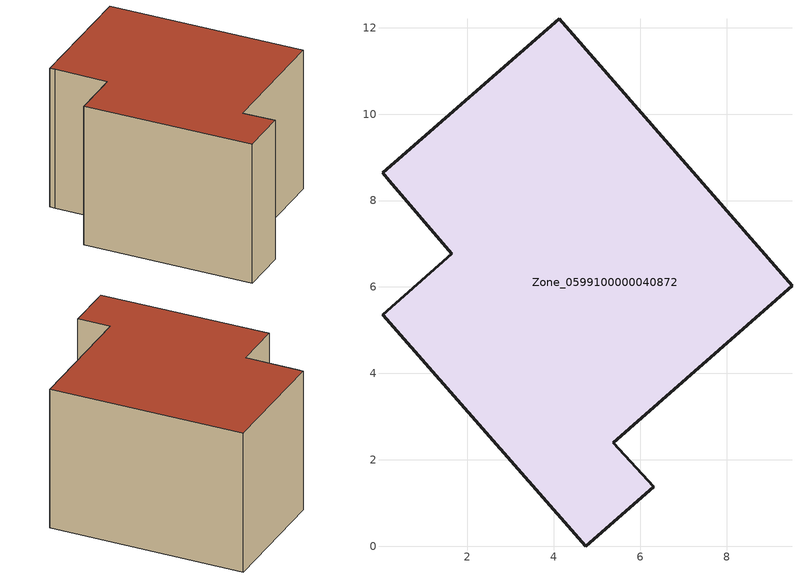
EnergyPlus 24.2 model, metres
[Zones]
Zone_0599100000040872
 floor ground (C_G): 5.38,2.4 6.31,1.38 4.74,0 0.03,5.36 1.63,6.77 0.19,8.46 0.04,8.64 4.12,12.21 9.51,6.03 z0
 wall outside (C_F): 0.03,5.36 4.74,0 6.31,1.38 5.38,2.4 9.51,6.03 4.12,12.21 0.04,8.64 0.19,8.46 1.63,6.77 0.03,5.36 z0:6.08
 roof outside (C_R): 4.12,12.21 0.04,8.64 0.19,8.46 1.63,6.77 0.03,5.36 4.74,0 6.31,1.38 5.38,2.4 9.51,6.03 z6.08
[BUILDING]
Pand.0599100000040872: North Axis=0; Terrain=City; Loads Convergence Tolerance Value=0.04; Temperature Convergence Tolerance Value=0.4; Solar Distribution=FullExterior; Maximum Number of Warmup Days=25; Minimum Number of Warmup Days=1
[Site:Location]
Rotterdam.The.Hague.AP_ZH_NLD Design_Conditions: Latitude=51.96; Longitude=4.45; Time Zone=1; Elevation=-4.5
[SITE:GROUNDTEMPERATURE:BUILDINGSURFACE]
18, 18, 18, 18, 18, 18, 18, 18, 18, 18, 18, 18
[MATERIAL] Thermal Absorptance=0.9; Solar Absorptance=0.7; Visible Absorptance=0.7
Name | Roughness | Thickness | Conductivity | Density | Specific Heat
G.TI.1946 | MediumSmooth | 0.15 | 1 | 540 | 1210
F.TI.1946 | Rough | 0.3 | 0.857143 | 1920 | 840
R.TI.1946 | MediumRough | 0.2 | 0.1 | 1500 | 1000
[CONSTRUCTION]
C_G: G.TI.1946
C_F: F.TI.1946
C_R: R.TI.1946
[ZONE]
Zone_0599100000040872: Type=1; Multiplier=1; Ceiling Height=Autocalculate; Volume=Autocalculate; Floor Area=autocalculate; Part of Total Floor Area=Yes
[ZONEINFILTRATION:DESIGNFLOWRATE]
Infil_Zone_0599100000040872: Zone or ZoneList or Space or SpaceList=Zone_0599100000040872; Schedule=AlwaysOn; Design Flow Rate Calculation Method=Flow/Area; Flow Rate per Floor Area=0.003; Constant Term Coefficient=1; Temperature Term Coefficient=0; Velocity Term Coefficient=0; Velocity Squared Term Coefficient=0
[HVACTEMPLATE:ZONE:IDEALLOADSAIRSYSTEM]
Zone_0599100000040872: Maximum Heating Supply Air Temperature=50; Minimum Cooling Supply Air Temperature=13; Maximum Heating Supply Air Humidity Ratio=0.0156; Minimum Cooling Supply Air Humidity Ratio=0.0077; Heating Limit=NoLimit; Cooling Limit=NoLimit; Dehumidification Control Type=ConstantSensibleHeatRatio; Cooling Sensible Heat Ratio=0.7; Dehumidification Setpoint=60; Humidification Control Type=None; Humidification Setpoint=30; Outdoor Air Method=None; Outdoor Air Flow Rate per Person=0.00944; Outdoor Air Flow Rate per Zone Floor Area=0; Outdoor Air Flow Rate per Zone=0; Demand Controlled Ventilation Type=None; Outdoor Air Economizer Type=NoEconomizer; Heat Recovery Type=None; Sensible Heat Recovery Effectiveness=0.7; Latent Heat Recovery Effectiveness=0.65
[ZONECONTROL:THERMOSTAT]
ThermostatControl_Zone_0599100000040872: Zone or ZoneList=Zone_0599100000040872; Control Type Schedule=DualSetpointControlType; Control 1=Thermostat_Zone_0599100000040872; Temperature Difference Between Cutout And Setpoint=0
[THERMOSTATSETPOINT:DUALSETPOINT]
Thermostat_Zone_0599100000040872: Heating Setpoint Temperature Schedule=HeatingSetpoint_Zone_0599100000040872; Cooling Setpoint Temperature Schedule=CoolingSetpoint_Zone_0599100000040872
[SCHEDULE:COMPACT]
HeatingSetpoint_Zone_0599100000040872: Through: 12/31, For: AllDays, Until: 24:00, 21
CoolingSetpoint_Zone_0599100000040872: Through: 12/31, For: AllDays, Until: 24:00, 24
DualSetpointControlType: Through: 12/31, For: AllDays, Until: 24:00, 4
AlwaysOn: Through: 12/31, For: AllDays, Until: 24:00, 1
